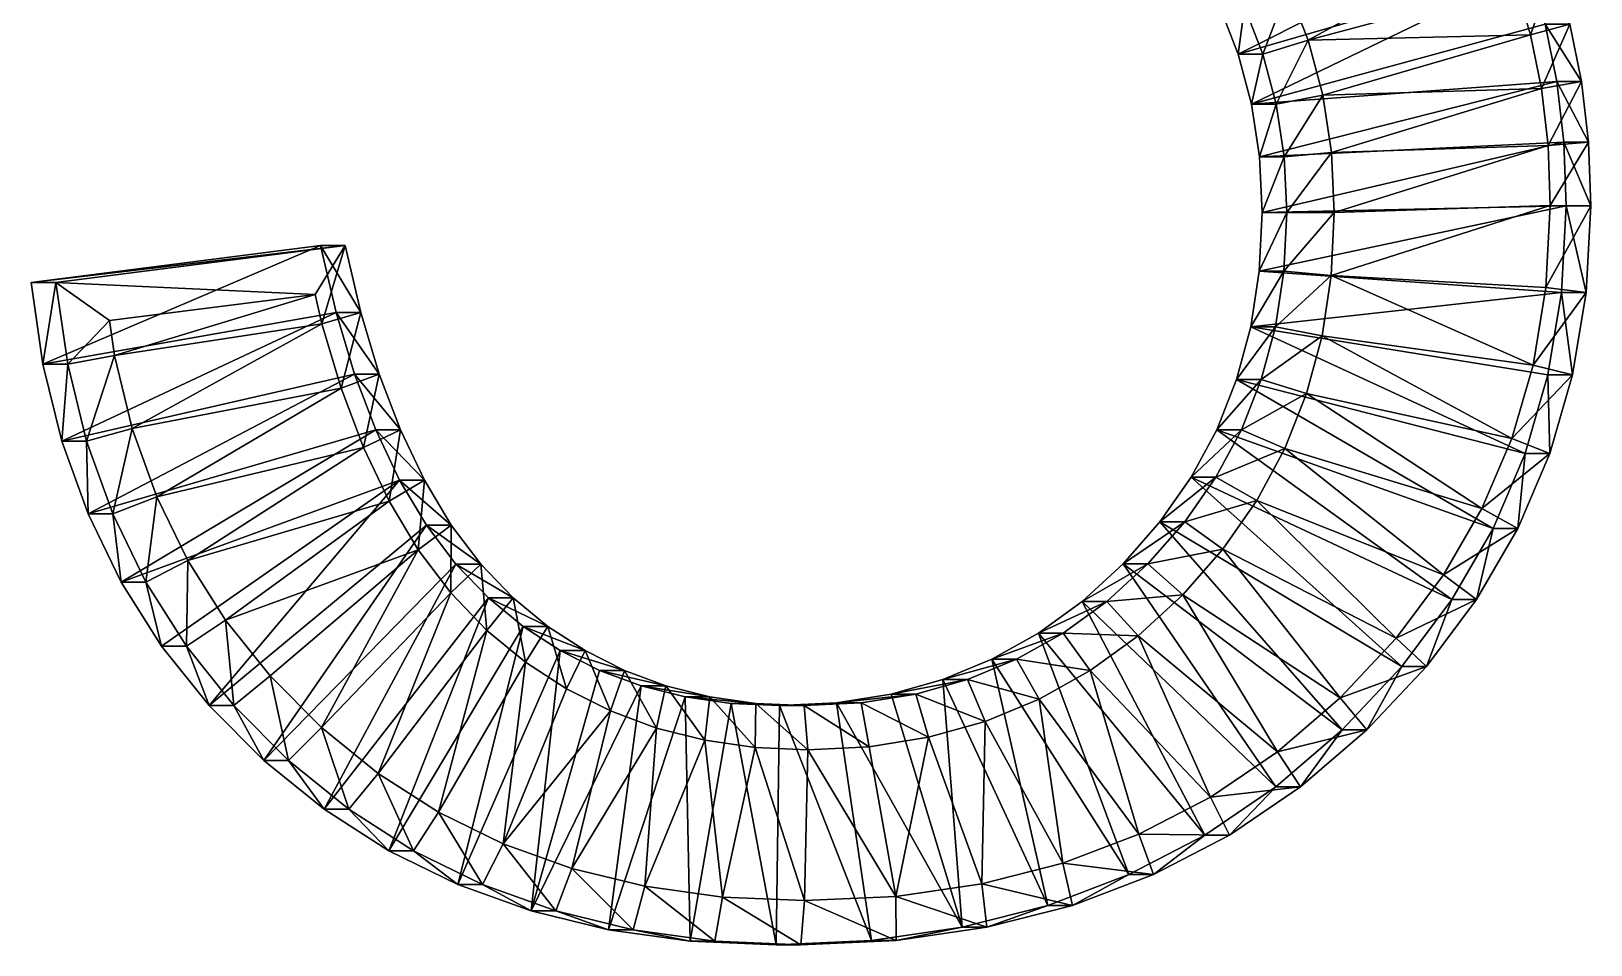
# Model space of a CAD drawing. Header units: metres. Extents: x -136 to 55, y -57 to 41.
# Drawn here: x -99.9 to -90.64, y -57.09 to -51.67 of the extents above; entities that cross this region are included whole.
import ezdxf

# ---------------------------------------------------------------- set-up
doc = ezdxf.new("R2010")
doc.units = ezdxf.units.M
doc.layers.get('0').update_dxf_attribs({"true_color": 0x57e057})

msp = doc.modelspace()

# ---------------------------------------------------------------- meshes
at = {"color": 74, "true_color": 0x58b11a}
mesh = msp.add_polyface(dxfattribs=at)
corners = [(-93.8366, -50.4177, -0.1452), (-93.5916, -50.5905, -0.1688), (-93.6901, -50.4177, 1.3762), (-93.4451, -50.5905, 1.3526), (-93.3636, -50.7946, -0.1908), (-93.2171, -50.7946, 1.3307), (-93.1598, -51.023, -0.2104), (-93.0133, -51.023, 1.311), (-92.9873, -51.2683, -0.227), (-92.8408, -51.2683, 1.2944), (-92.8462, -51.5307, -0.2406), (-92.6997, -51.5307, 1.2808), (-92.7365, -51.81, -0.2512), (-92.59, -51.81, 1.2703), (-92.6581, -52.1062, -0.2587), (-92.5116, -52.1062, 1.2627), (-92.6111, -52.4195, -0.2632), (-92.4646, -52.4195, 1.2582), (-93.6901, -50.4177, 1.3762), (-93.4451, -50.5905, 1.3526), (-93.2171, -50.7946, 1.3307), (-93.0133, -51.023, 1.311), (-92.8408, -51.2683, 1.2944), (-92.6997, -51.5307, 1.2808), (-92.59, -51.81, 1.2703), (-92.5116, -52.1062, 1.2627), (-92.4646, -52.4195, 1.2582), (-93.5321, -50.1943, 1.5804), (-93.2619, -50.3848, 1.5543), (-93.0117, -50.6088, 1.5302), (-92.7881, -50.8594, 1.5087), (-92.5979, -51.13, 1.4904), (-92.4419, -51.4199, 1.4754), (-92.3209, -51.7279, 1.4637), (-92.1357, -50.0069, 1.4459), (-91.9036, -49.9863, -0.3314), (-92.1543, -49.7913, -0.3072)]
mesh.append_faces([[corners[k] for k in face] for face in [(6, 35, 8), (4, 36, 6)]], dxfattribs={"vtx0": -1, "vtx1": -1, "color": 74})
mesh.append_faces([[corners[k] for k in face] for face in [(0, 1, 2), (1, 4, 3), (4, 6, 5), (6, 8, 7), (8, 10, 9), (10, 12, 11), (12, 14, 13), (14, 16, 15), (2, 3, 18), (3, 5, 19), (5, 7, 20), (7, 9, 21), (9, 11, 22), (11, 13, 23), (13, 15, 24), (15, 17, 25), (18, 19, 27), (19, 20, 28), (20, 21, 29), (21, 22, 30), (22, 23, 31), (23, 24, 32), (24, 25, 33)]], dxfattribs={"vtx1": -1, "color": 74})
mesh.append_faces([[corners[k] for k in face] for face in [(29, 30, 34)]], dxfattribs={"vtx1": -1, "vtx2": -1, "color": 74})
mesh.append_faces([[corners[k] for k in face] for face in [(1, 3, 2), (4, 5, 3), (6, 7, 5), (8, 9, 7), (10, 11, 9), (12, 13, 11), (14, 15, 13), (16, 17, 15), (3, 19, 18), (5, 20, 19), (7, 21, 20), (9, 22, 21), (11, 23, 22), (13, 24, 23), (15, 25, 24), (17, 26, 25), (19, 28, 27), (20, 29, 28), (21, 30, 29), (22, 31, 30), (23, 32, 31)]], dxfattribs={"vtx2": -1, "color": 74})
mesh = msp.add_polyface(dxfattribs=at)
corners = [(-96.5216, -50.2162, 0.1133), (-96.3205, -50.1655, 0.0939), (-96.3751, -50.2162, 1.6347), (-96.174, -50.1655, 1.6154), (-96.1291, -50.1226, 0.0755), (-94.3778, -50.1665, -0.0931), (-94.0987, -50.2764, -0.12), (-94.2313, -50.1665, 1.4283), (-97.378, -54.836, 0.1958), (-97.2315, -54.836, 1.7172), (-97.0395, -55.0353, 1.6987), (-97.5534, -54.6036, 0.2127), (-97.4069, -54.6036, 1.7341), (-97.7122, -54.3381, 0.228), (-97.5657, -54.3381, 1.7494), (-97.8544, -54.0396, 0.2416), (-97.7079, -54.0396, 1.7631), (-97.9799, -53.708, 0.2537), (-97.8335, -53.708, 1.7752), (-98.0889, -53.3433, 0.2642), (-97.9424, -53.3433, 1.7857), (-98.1812, -52.9456, 0.2731), (-98.0347, -52.9456, 1.7945), (-96.3751, -50.2162, 1.6347), (-96.174, -50.1655, 1.6154), (-95.9826, -50.1226, 1.5969), (-97.2315, -54.836, 1.7172), (-97.0395, -55.0353, 1.6987), (-97.4069, -54.6036, 1.7341), (-97.5657, -54.3381, 1.7494), (-97.7079, -54.0396, 1.7631), (-97.8335, -53.708, 1.7752), (-97.9424, -53.3433, 1.7857), (-98.0347, -52.9456, 1.7945), (-97.4089, -55.0069, 1.9536), (-97.6023, -54.7507, 1.9723), (-97.7747, -54.4624, 1.9889), (-97.9269, -54.1429, 2.0035), (-98.0596, -53.7924, 2.0163), (-98.1736, -53.4108, 2.0273), (-98.2144, -53.2352, 2.0312), (-98.9685, -54.8148, 2.1038), (-98.7445, -55.169, 2.0823), (-98.8423, -55.6741, 0.3368)]
mesh.append_faces([[corners[k] for k in face] for face in [(11, 43, 13)]], dxfattribs={"vtx0": -1, "vtx1": -1, "color": 74})
mesh.append_faces([[corners[k] for k in face] for face in [(0, 1, 2), (1, 4, 3), (5, 6, 7), (8, 11, 9), (11, 13, 12), (13, 15, 14), (15, 17, 16), (17, 19, 18), (19, 21, 20), (2, 3, 23), (3, 25, 24), (9, 12, 26), (12, 14, 28), (14, 16, 29), (16, 18, 30), (18, 20, 31), (20, 22, 32), (26, 28, 34), (28, 29, 35), (29, 30, 36), (30, 31, 37), (31, 32, 38), (32, 33, 39)]], dxfattribs={"vtx1": -1, "color": 74})
mesh.append_faces([[corners[k] for k in face] for face in [(36, 37, 41), (35, 36, 42)]], dxfattribs={"vtx1": -1, "vtx2": -1, "color": 74})
mesh.append_faces([[corners[k] for k in face] for face in [(1, 3, 2), (8, 9, 10), (11, 12, 9), (13, 14, 12), (15, 16, 14), (17, 18, 16), (19, 20, 18), (21, 22, 20), (3, 24, 23), (9, 26, 27), (12, 28, 26), (14, 29, 28), (16, 30, 29), (18, 31, 30), (20, 32, 31), (22, 33, 32), (28, 35, 34), (29, 36, 35), (30, 37, 36), (31, 38, 37), (32, 39, 38), (33, 40, 39)]], dxfattribs={"vtx2": -1, "color": 74})
mesh = msp.add_polyface(dxfattribs=at)
corners = [(-90.8053, -52.3323, -0.4371), (-90.6588, -52.3323, 1.0843), (-90.6449, -52.7105, 1.083), (-90.8468, -51.9726, -0.4331), (-90.7003, -51.9726, 1.0883), (-90.9161, -51.6314, -0.4264), (-90.7696, -51.6314, 1.095), (-91.0131, -51.3087, -0.4171), (-90.8666, -51.3087, 1.1043), (-91.1378, -51.0046, -0.4051), (-90.9913, -51.0046, 1.1163), (-90.6588, -52.3323, 1.0843), (-90.6449, -52.7105, 1.083), (-90.7003, -51.9726, 1.0883), (-90.7696, -51.6314, 1.095), (-90.8666, -51.3087, 1.1043), (-90.9913, -51.0046, 1.1163), (-90.8981, -52.3523, 1.3267), (-90.9372, -52.014, 1.3305), (-91.0018, -51.6956, 1.3367), (-91.0917, -51.3967, 1.3454), (-91.2065, -51.1166, 1.3564), (-92.59, -51.81, 1.2703), (-92.3209, -51.7279, 1.4637), (-92.4419, -51.4199, 1.4754), (-92.5116, -52.1062, 1.2627), (-92.2349, -52.0529, 1.4554), (-92.4646, -52.4195, 1.2582), (-92.1838, -52.3937, 1.4505), (-91.3463, -50.8546, 1.3699), (-92.6111, -52.4195, -0.2632), (-92.6581, -52.1062, -0.2587), (-92.7365, -51.81, -0.2512), (-92.8462, -51.5307, -0.2406), (-91.2902, -50.7189, -0.3904), (-92.9873, -51.2683, -0.227), (-91.4703, -50.4518, -0.3731)]
mesh.append_faces([[corners[k] for k in face] for face in [(31, 3, 30), (32, 7, 31), (33, 9, 32), (35, 36, 33)]], dxfattribs={"vtx0": -1, "vtx1": -1, "color": 74})
mesh.append_faces([[corners[k] for k in face] for face in [(28, 17, 18), (26, 18, 19), (23, 19, 20), (23, 20, 21), (24, 21, 29), (30, 3, 0), (31, 5, 3), (31, 7, 5), (32, 9, 7), (33, 34, 9)]], dxfattribs={"vtx0": -1, "vtx2": -1, "color": 74})
mesh.append_faces([[corners[k] for k in face] for face in [(0, 3, 1), (3, 5, 4), (5, 7, 6), (7, 9, 8), (1, 4, 11), (4, 6, 13), (6, 8, 14), (8, 10, 15), (11, 13, 17), (13, 14, 18), (14, 15, 19), (15, 16, 20), (25, 27, 26)]], dxfattribs={"vtx1": -1, "color": 74})
mesh.append_faces([[corners[k] for k in face] for face in [(26, 28, 18), (23, 26, 19), (24, 23, 21)]], dxfattribs={"vtx1": -1, "vtx2": -1, "color": 74})
mesh.append_faces([[corners[k] for k in face] for face in [(0, 1, 2), (3, 4, 1), (5, 6, 4), (7, 8, 6), (9, 10, 8), (1, 11, 12), (4, 13, 11), (6, 14, 13), (8, 15, 14), (10, 16, 15), (13, 18, 17), (14, 19, 18), (15, 20, 19), (16, 21, 20), (22, 23, 24), (25, 26, 23), (27, 28, 26)]], dxfattribs={"vtx2": -1, "color": 74})
mesh = msp.add_polyface(dxfattribs=at)
corners = [(-91.2251, -54.6238, -0.3967), (-91.0353, -54.1797, -0.415), (-91.0786, -54.6238, 1.1247), (-90.8888, -54.1797, 1.1065), (-90.8998, -53.7128, -0.428), (-90.7533, -53.7128, 1.0934), (-90.8185, -53.2231, -0.4358), (-90.672, -53.2231, 1.0856), (-90.7914, -52.7105, -0.4384), (-90.6449, -52.7105, 1.083), (-90.8053, -52.3323, -0.4371), (-91.0786, -54.6238, 1.1247), (-90.8888, -54.1797, 1.1065), (-90.7533, -53.7128, 1.0934), (-90.672, -53.2231, 1.0856), (-90.6449, -52.7105, 1.083), (-90.6588, -52.3323, 1.0843), (-91.2911, -54.5059, 1.3646), (-91.1139, -54.0911, 1.3475), (-90.9871, -53.6544, 1.3353), (-90.9108, -53.1945, 1.3279), (-90.8851, -52.7084, 1.3255), (-90.6588, -52.3323, 1.0843), (-90.8981, -52.3523, 1.3267), (-92.4605, -54.1499, 1.4772), (-91.5193, -54.9001, 1.3865), (-92.3315, -53.8238, 1.4647), (-92.2397, -53.4811, 1.4559), (-92.185, -53.1229, 1.4506), (-92.1669, -52.7499, 1.4489), (-92.1838, -52.3937, 1.4505), (-92.8646, -54.0388, -0.2388), (-91.469, -55.0451, -0.3732), (-92.7468, -53.7411, -0.2502), (-92.6627, -53.427, -0.2583), (-92.6122, -53.0966, -0.2631), (-92.5954, -52.7498, -0.2647), (-92.6111, -52.4195, -0.2632)]
mesh.append_faces([[corners[k] for k in face] for face in [(35, 6, 34), (36, 8, 35), (37, 10, 36)]], dxfattribs={"vtx0": -1, "vtx1": -1, "color": 74})
mesh.append_faces([[corners[k] for k in face] for face in [(24, 25, 17), (26, 17, 18), (27, 18, 19), (28, 19, 20), (28, 20, 21), (29, 21, 23), (31, 0, 32), (33, 1, 0), (34, 4, 1), (34, 6, 4), (35, 8, 6), (36, 10, 8)]], dxfattribs={"vtx0": -1, "vtx2": -1, "color": 74})
mesh.append_faces([[corners[k] for k in face] for face in [(0, 1, 2), (1, 4, 3), (4, 6, 5), (6, 8, 7), (8, 10, 9), (2, 3, 11), (3, 5, 12), (5, 7, 13), (7, 9, 14), (9, 16, 15), (11, 12, 17), (12, 13, 18), (13, 14, 19), (14, 15, 20), (15, 22, 21)]], dxfattribs={"vtx1": -1, "color": 74})
mesh.append_faces([[corners[k] for k in face] for face in [(26, 24, 17), (27, 26, 18), (28, 27, 19), (29, 28, 21), (30, 29, 23)]], dxfattribs={"vtx1": -1, "vtx2": -1, "color": 74})
mesh.append_faces([[corners[k] for k in face] for face in [(1, 3, 2), (4, 5, 3), (6, 7, 5), (8, 9, 7), (3, 12, 11), (5, 13, 12), (7, 14, 13), (9, 15, 14), (12, 18, 17), (13, 19, 18), (14, 20, 19), (15, 21, 20), (22, 23, 21)]], dxfattribs={"vtx2": -1, "color": 74})
mesh = msp.add_polyface(dxfattribs=at)
corners = [(-92.6111, -52.4195, -0.2632), (-92.5954, -52.7498, -0.2647), (-92.4646, -52.4195, 1.2582), (-92.4489, -52.7498, 1.2567), (-92.6122, -53.0966, -0.2631), (-92.4657, -53.0966, 1.2583), (-92.6627, -53.427, -0.2583), (-92.5162, -53.427, 1.2632), (-92.7468, -53.7411, -0.2502), (-92.6003, -53.7411, 1.2713), (-92.8646, -54.0388, -0.2388), (-92.7181, -54.0388, 1.2826), (-93.016, -54.3201, -0.2242), (-92.8695, -54.3201, 1.2972), (-93.2011, -54.5851, -0.2064), (-93.0546, -54.5851, 1.315), (-92.4646, -52.4195, 1.2582), (-92.4489, -52.7498, 1.2567), (-92.4657, -53.0966, 1.2583), (-92.5162, -53.427, 1.2632), (-92.6003, -53.7411, 1.2713), (-92.7181, -54.0388, 1.2826), (-92.8695, -54.3201, 1.2972), (-93.0546, -54.5851, 1.315), (-93.2733, -54.8337, 1.3361), (-92.1838, -52.3937, 1.4505), (-92.1669, -52.7499, 1.4489), (-92.185, -53.1229, 1.4506), (-92.2397, -53.4811, 1.4559), (-92.3315, -53.8238, 1.4647), (-92.4605, -54.1499, 1.4772), (-92.6264, -54.4582, 1.4931), (-92.8286, -54.7476, 1.5126), (-91.5193, -54.9001, 1.3865), (-91.469, -55.0451, -0.3732), (-91.2251, -54.6238, -0.3967), (-91.0353, -54.1797, -0.415)]
mesh.append_faces([[corners[k] for k in face] for face in [(10, 34, 12), (8, 35, 10), (6, 36, 8)]], dxfattribs={"vtx0": -1, "vtx1": -1, "color": 74})
mesh.append_faces([[corners[k] for k in face] for face in [(0, 1, 2), (1, 4, 3), (4, 6, 5), (6, 8, 7), (8, 10, 9), (10, 12, 11), (12, 14, 13), (2, 3, 16), (3, 5, 17), (5, 7, 18), (7, 9, 19), (9, 11, 20), (11, 13, 21), (13, 15, 22), (15, 24, 23), (16, 17, 25), (17, 18, 26), (18, 19, 27), (19, 20, 28), (20, 21, 29), (21, 22, 30), (22, 23, 31)]], dxfattribs={"vtx1": -1, "color": 74})
mesh.append_faces([[corners[k] for k in face] for face in [(30, 31, 33)]], dxfattribs={"vtx1": -1, "vtx2": -1, "color": 74})
mesh.append_faces([[corners[k] for k in face] for face in [(1, 3, 2), (4, 5, 3), (6, 7, 5), (8, 9, 7), (10, 11, 9), (12, 13, 11), (14, 15, 13), (3, 17, 16), (5, 18, 17), (7, 19, 18), (9, 20, 19), (11, 21, 20), (13, 22, 21), (15, 23, 22), (17, 26, 25), (18, 27, 26), (19, 28, 27), (20, 29, 28), (21, 30, 29), (22, 31, 30), (23, 32, 31)]], dxfattribs={"vtx2": -1, "color": 74})
mesh = msp.add_polyface(dxfattribs=at)
corners = [(-99.8283, -53.6484, 0.4317), (-99.7159, -54.1064, 0.4209), (-99.6818, -53.6484, 1.9531), (-99.5694, -54.1064, 1.9423), (-99.5611, -54.5379, 0.406), (-99.4146, -54.5379, 1.9274), (-99.3639, -54.9431, 0.387), (-99.2174, -54.9431, 1.9084), (-98.1812, -52.9456, 0.2731), (-99.8983, -53.1639, 0.4384), (-98.0347, -52.9456, 1.7945), (-99.7518, -53.1639, 1.9599), (-99.6818, -53.6484, 1.9531), (-99.5694, -54.1064, 1.9423), (-99.4146, -54.5379, 1.9274), (-99.2174, -54.9431, 1.9084), (-98.0347, -52.9456, 1.7945), (-99.7518, -53.1639, 1.9599), (-99.4046, -53.5981, 2.1458), (-99.2985, -54.0304, 2.1356), (-99.1531, -54.4357, 2.1216), (-98.9685, -54.8148, 2.1038), (-98.2144, -53.2352, 2.0312), (-99.4346, -53.3904, 2.1487), (-98.1736, -53.4108, 2.0273), (-98.0596, -53.7924, 2.0163), (-97.9269, -54.1429, 2.0035), (-97.7747, -54.4624, 1.9889), (-98.7445, -55.169, 2.0823), (-98.0889, -53.3433, 0.2642), (-97.9799, -53.708, 0.2537), (-97.8544, -54.0396, 0.2416), (-97.7122, -54.3381, 0.228), (-99.1243, -55.3218, 0.3639)]
mesh.append_faces([[corners[k] for k in face] for face in [(8, 0, 9)]], dxfattribs={"vtx0": -1, "color": 74})
mesh.append_faces([[corners[k] for k in face] for face in [(29, 0, 8), (30, 1, 29), (31, 4, 30), (32, 6, 31)]], dxfattribs={"vtx0": -1, "vtx1": -1, "color": 74})
mesh.append_faces([[corners[k] for k in face] for face in [(24, 18, 19), (25, 19, 20), (26, 20, 21), (27, 21, 28), (29, 1, 0), (30, 4, 1), (31, 6, 4), (32, 33, 6)]], dxfattribs={"vtx0": -1, "vtx2": -1, "color": 74})
mesh.append_faces([[corners[k] for k in face] for face in [(0, 1, 2), (1, 4, 3), (4, 6, 5), (8, 9, 10), (9, 0, 11), (2, 3, 12), (3, 5, 13), (5, 7, 14), (10, 11, 16), (11, 2, 17), (12, 13, 18), (13, 14, 19), (14, 15, 20), (16, 17, 22), (17, 12, 23)]], dxfattribs={"vtx1": -1, "color": 74})
mesh.append_faces([[corners[k] for k in face] for face in [(24, 22, 18), (25, 24, 19), (26, 25, 20)]], dxfattribs={"vtx1": -1, "vtx2": -1, "color": 74})
mesh.append_faces([[corners[k] for k in face] for face in [(1, 3, 2), (4, 5, 3), (6, 7, 5), (9, 11, 10), (0, 2, 11), (3, 13, 12), (5, 14, 13), (7, 15, 14), (11, 17, 16), (2, 12, 17), (13, 19, 18), (14, 20, 19), (15, 21, 20), (17, 23, 22), (12, 18, 23), (22, 23, 18)]], dxfattribs={"vtx2": -1, "color": 74})
mesh = msp.add_polyface(dxfattribs=at)
corners = [(-99.3639, -54.9431, 0.387), (-99.1243, -55.3218, 0.3639), (-99.2174, -54.9431, 1.9084), (-98.9778, -55.3218, 1.8854), (-98.8423, -55.6741, 0.3368), (-98.6958, -55.6741, 1.8582), (-98.518, -56, 0.3055), (-98.3715, -56, 1.827), (-98.1597, -56.2903, 0.271), (-98.0132, -56.2903, 1.7925), (-97.7761, -56.536, 0.2341), (-97.6296, -56.536, 1.7555), (-97.3671, -56.737, 0.1947), (-97.2206, -56.737, 1.7162), (-99.2174, -54.9431, 1.9084), (-98.9778, -55.3218, 1.8854), (-98.6958, -55.6741, 1.8582), (-98.3715, -56, 1.827), (-98.0132, -56.2903, 1.7925), (-97.6296, -56.536, 1.7555), (-98.9685, -54.8148, 2.1038), (-98.7445, -55.169, 2.0823), (-98.4805, -55.4988, 2.0568), (-98.1759, -55.8048, 2.0275), (-97.8398, -56.0772, 1.9951), (-97.4809, -56.3071, 1.9606), (-97.2206, -56.737, 1.7162), (-97.6023, -54.7507, 1.9723), (-97.4089, -55.0069, 1.9536), (-97.1954, -55.2286, 1.9331), (-97.7122, -54.3381, 0.228), (-97.5534, -54.6036, 0.2127), (-97.378, -54.836, 0.1958), (-97.186, -55.0353, 0.1773), (-96.9791, -55.205, 0.1574)]
mesh.append_faces([[corners[k] for k in face] for face in [(32, 6, 31), (33, 8, 32)]], dxfattribs={"vtx0": -1, "vtx1": -1, "color": 74})
mesh.append_faces([[corners[k] for k in face] for face in [(27, 21, 22), (27, 22, 23), (28, 23, 24), (29, 24, 25), (30, 4, 1), (31, 6, 4), (32, 8, 6), (33, 10, 8), (34, 12, 10)]], dxfattribs={"vtx0": -1, "vtx2": -1, "color": 74})
mesh.append_faces([[corners[k] for k in face] for face in [(0, 1, 2), (1, 4, 3), (4, 6, 5), (6, 8, 7), (8, 10, 9), (10, 12, 11), (2, 3, 14), (3, 5, 15), (5, 7, 16), (7, 9, 17), (9, 11, 18), (11, 13, 19), (14, 15, 20), (15, 16, 21), (16, 17, 22), (17, 18, 23), (18, 19, 24), (19, 26, 25)]], dxfattribs={"vtx1": -1, "color": 74})
mesh.append_faces([[corners[k] for k in face] for face in [(28, 27, 23), (29, 28, 24)]], dxfattribs={"vtx1": -1, "vtx2": -1, "color": 74})
mesh.append_faces([[corners[k] for k in face] for face in [(1, 3, 2), (4, 5, 3), (6, 7, 5), (8, 9, 7), (10, 11, 9), (12, 13, 11), (3, 15, 14), (5, 16, 15), (7, 17, 16), (9, 18, 17), (11, 19, 18), (15, 21, 20), (16, 22, 21), (17, 23, 22), (18, 24, 23), (19, 25, 24)]], dxfattribs={"vtx2": -1, "color": 74})
mesh = msp.add_polyface(dxfattribs=at)
corners = [(-92.9356, -56.4438, -0.232), (-92.7891, -56.4438, 1.2895), (-93.2402, -56.678, 1.3329), (-92.5132, -56.1576, -0.2727), (-92.3667, -56.1576, 1.2488), (-92.1194, -55.8193, -0.3106), (-91.973, -55.8193, 1.2109), (-91.7671, -55.4436, -0.3445), (-91.6206, -55.4436, 1.1769), (-91.469, -55.0451, -0.3732), (-91.3225, -55.0451, 1.1482), (-91.2251, -54.6238, -0.3967), (-91.0786, -54.6238, 1.1247), (-92.7891, -56.4438, 1.2895), (-93.2402, -56.678, 1.3329), (-92.3667, -56.1576, 1.2488), (-91.973, -55.8193, 1.2109), (-91.6206, -55.4436, 1.1769), (-91.3225, -55.0451, 1.1482), (-91.0786, -54.6238, 1.1247), (-92.9015, -56.218, 1.5196), (-93.3256, -56.4382, 1.5605), (-92.504, -55.9487, 1.4814), (-92.1322, -55.6293, 1.4456), (-91.7995, -55.2746, 1.4135), (-91.5193, -54.9001, 1.3865), (-91.2911, -54.5059, 1.3646), (-93.0546, -54.5851, 1.315), (-93.2733, -54.8337, 1.3361), (-92.8286, -54.7476, 1.5126), (-93.0662, -55.0177, 1.5355), (-93.3309, -55.2604, 1.561), (-92.6264, -54.4582, 1.4931), (-93.6633, -55.0569, -0.1619), (-93.4198, -54.8337, -0.1854), (-93.2011, -54.5851, -0.2064), (-93.016, -54.3201, -0.2242)]
mesh.append_faces([[corners[k] for k in face] for face in [(35, 5, 34), (36, 7, 35)]], dxfattribs={"vtx0": -1, "vtx1": -1, "color": 74})
mesh.append_faces([[corners[k] for k in face] for face in [(31, 20, 22), (30, 22, 23), (29, 23, 24), (32, 24, 25), (33, 3, 0), (34, 5, 3), (35, 7, 5), (36, 9, 7)]], dxfattribs={"vtx0": -1, "vtx2": -1, "color": 74})
mesh.append_faces([[corners[k] for k in face] for face in [(0, 3, 1), (3, 5, 4), (5, 7, 6), (7, 9, 8), (9, 11, 10), (1, 4, 13), (4, 6, 15), (6, 8, 16), (8, 10, 17), (10, 12, 18), (13, 15, 20), (15, 16, 22), (16, 17, 23), (17, 18, 24), (18, 19, 25), (27, 28, 29)]], dxfattribs={"vtx1": -1, "color": 74})
mesh.append_faces([[corners[k] for k in face] for face in [(30, 31, 22), (29, 30, 23), (32, 29, 24)]], dxfattribs={"vtx1": -1, "vtx2": -1, "color": 74})
mesh.append_faces([[corners[k] for k in face] for face in [(0, 1, 2), (3, 4, 1), (5, 6, 4), (7, 8, 6), (9, 10, 8), (11, 12, 10), (1, 13, 14), (4, 15, 13), (6, 16, 15), (8, 17, 16), (10, 18, 17), (12, 19, 18), (13, 20, 21), (15, 22, 20), (16, 23, 22), (17, 24, 23), (18, 25, 24), (19, 26, 25), (28, 30, 29)]], dxfattribs={"vtx2": -1, "color": 74})
mesh = msp.add_polyface(dxfattribs=at)
corners = [(-93.8665, -56.8601, -0.1424), (-93.72, -56.8601, 1.3791), (-94.2284, -56.9902, 1.428), (-93.3867, -56.678, -0.1885), (-93.2402, -56.678, 1.3329), (-92.9356, -56.4438, -0.232), (-93.2011, -54.5851, -0.2064), (-93.4198, -54.8337, -0.1854), (-93.0546, -54.5851, 1.315), (-93.2733, -54.8337, 1.3361), (-93.6633, -55.0569, -0.1619), (-93.5168, -55.0569, 1.3595), (-93.9228, -55.2457, -0.1369), (-93.7763, -55.2457, 1.3845), (-94.1982, -55.4003, -0.1104), (-94.0517, -55.4003, 1.411), (-94.2284, -56.9902, 1.428), (-93.72, -56.8601, 1.3791), (-93.2402, -56.678, 1.3329), (-92.7891, -56.4438, 1.2895), (-93.2733, -54.8337, 1.3361), (-93.0546, -54.5851, 1.315), (-93.5168, -55.0569, 1.3595), (-93.7763, -55.2457, 1.3845), (-94.0517, -55.4003, 1.411), (-94.2584, -56.7329, 1.6503), (-93.7776, -56.6098, 1.604), (-93.3256, -56.4382, 1.5605), (-92.7891, -56.4438, 1.2895), (-93.0662, -55.0177, 1.5355), (-93.3309, -55.2604, 1.561), (-93.6148, -55.467, 1.5883), (-93.9172, -55.6367, 1.6174), (-94.343, -55.5205, 1.4391), (-94.2373, -55.7687, 1.6483), (-92.9015, -56.218, 1.5196), (-92.5132, -56.1576, -0.2727)]
mesh.append_faces([[corners[k] for k in face] for face in [(12, 3, 14), (10, 5, 12), (7, 36, 10)]], dxfattribs={"vtx0": -1, "vtx1": -1, "color": 74})
mesh.append_faces([[corners[k] for k in face] for face in [(34, 25, 26), (32, 26, 27), (31, 27, 35), (14, 3, 0), (12, 5, 3)]], dxfattribs={"vtx0": -1, "vtx2": -1, "color": 74})
mesh.append_faces([[corners[k] for k in face] for face in [(0, 3, 1), (3, 5, 4), (6, 7, 8), (7, 10, 9), (10, 12, 11), (12, 14, 13), (2, 1, 16), (1, 4, 17), (4, 19, 18), (9, 11, 20), (11, 13, 22), (13, 15, 23), (16, 17, 25), (17, 18, 26), (18, 28, 27), (20, 22, 29), (22, 23, 30), (23, 24, 31), (24, 33, 32)]], dxfattribs={"vtx1": -1, "color": 74})
mesh.append_faces([[corners[k] for k in face] for face in [(32, 34, 26), (31, 32, 27), (30, 31, 35)]], dxfattribs={"vtx1": -1, "vtx2": -1, "color": 74})
mesh.append_faces([[corners[k] for k in face] for face in [(0, 1, 2), (3, 4, 1), (7, 9, 8), (10, 11, 9), (12, 13, 11), (14, 15, 13), (1, 17, 16), (4, 18, 17), (9, 20, 21), (11, 22, 20), (13, 23, 22), (15, 24, 23), (17, 26, 25), (18, 27, 26), (22, 30, 29), (23, 31, 30), (24, 32, 31)]], dxfattribs={"vtx2": -1, "color": 74})
mesh = msp.add_polyface(dxfattribs=at)
corners = [(-97.3671, -56.737, 0.1947), (-96.9328, -56.8933, 0.1529), (-97.2206, -56.737, 1.7162), (-96.7863, -56.8933, 1.6743), (-96.4731, -57.005, 0.1086), (-96.3266, -57.005, 1.6301), (-96.5255, -55.4661, 0.1137), (-96.7589, -55.3486, 0.1362), (-96.379, -55.4661, 1.6351), (-96.6124, -55.3486, 1.6576), (-96.9791, -55.205, 0.1574), (-96.8326, -55.205, 1.6788), (-97.186, -55.0353, 0.1773), (-97.0395, -55.0353, 1.6987), (-97.378, -54.836, 0.1958), (-97.2206, -56.737, 1.7162), (-97.6296, -56.536, 1.7555), (-96.7863, -56.8933, 1.6743), (-96.3266, -57.005, 1.6301), (-96.379, -55.4661, 1.6351), (-96.6124, -55.3486, 1.6576), (-96.8326, -55.205, 1.6788), (-97.0395, -55.0353, 1.6987), (-97.2315, -54.836, 1.7172), (-97.0981, -56.4952, 1.9237), (-97.4809, -56.3071, 1.9606), (-96.6905, -56.6419, 1.8845), (-96.2571, -56.7472, 1.8427), (-96.4619, -55.7069, 1.8625), (-96.7213, -55.5763, 1.8874), (-96.9656, -55.417, 1.911), (-97.1954, -55.2286, 1.9331), (-97.2315, -54.836, 1.7172), (-97.4089, -55.0069, 1.9536), (-96.1883, -55.8083, 1.8361), (-97.7761, -56.536, 0.2341), (-96.2788, -55.5575, 0.0899)]
mesh.append_faces([[corners[k] for k in face] for face in [(10, 35, 12), (7, 0, 10), (6, 1, 7), (36, 1, 6)]], dxfattribs={"vtx0": -1, "vtx1": -1, "color": 74})
mesh.append_faces([[corners[k] for k in face] for face in [(30, 25, 24), (28, 24, 26), (7, 1, 0), (36, 4, 1)]], dxfattribs={"vtx0": -1, "vtx2": -1, "color": 74})
mesh.append_faces([[corners[k] for k in face] for face in [(0, 1, 2), (1, 4, 3), (6, 7, 8), (7, 10, 9), (10, 12, 11), (12, 14, 13), (2, 3, 15), (3, 5, 17), (8, 9, 19), (9, 11, 20), (11, 13, 21), (13, 23, 22), (15, 17, 24), (17, 18, 26), (19, 20, 28), (20, 21, 29), (21, 22, 30), (22, 32, 31)]], dxfattribs={"vtx1": -1, "color": 74})
mesh.append_faces([[corners[k] for k in face] for face in [(30, 31, 25), (29, 30, 24), (28, 29, 24), (34, 28, 26)]], dxfattribs={"vtx1": -1, "vtx2": -1, "color": 74})
mesh.append_faces([[corners[k] for k in face] for face in [(1, 3, 2), (4, 5, 3), (7, 9, 8), (10, 11, 9), (12, 13, 11), (2, 15, 16), (3, 17, 15), (5, 18, 17), (9, 20, 19), (11, 21, 20), (13, 22, 21), (15, 24, 25), (17, 26, 24), (18, 27, 26), (20, 29, 28), (21, 30, 29), (22, 31, 30), (32, 33, 31)]], dxfattribs={"vtx2": -1, "color": 74})
mesh = msp.add_polyface(dxfattribs=at)
corners = [(-95.4776, -57.0943, 0.0128), (-94.9119, -57.0683, -0.0417), (-95.3311, -57.0943, 1.5342), (-94.7654, -57.0683, 1.4797), (-94.3749, -56.9902, -0.0934), (-94.2284, -56.9902, 1.428), (-93.8665, -56.8601, -0.1424), (-94.1982, -55.4003, -0.1104), (-94.4895, -55.5205, -0.0824), (-94.0517, -55.4003, 1.411), (-94.343, -55.5205, 1.4391), (-94.7968, -55.6063, -0.0528), (-94.6503, -55.6063, 1.4687), (-95.1201, -55.6578, -0.0216), (-94.9736, -55.6578, 1.4998), (-95.4593, -55.675, 0.011), (-95.3128, -55.675, 1.5325), (-95.3311, -57.0943, 1.5342), (-94.7654, -57.0683, 1.4797), (-94.2284, -56.9902, 1.428), (-94.0517, -55.4003, 1.411), (-94.343, -55.5205, 1.4391), (-94.6503, -55.6063, 1.4687), (-94.9736, -55.6578, 1.4998), (-95.3128, -55.675, 1.5325), (-95.3105, -56.832, 1.7516), (-94.7692, -56.8071, 1.6995), (-94.2584, -56.7329, 1.6503), (-94.2373, -55.7687, 1.6483), (-93.9172, -55.6367, 1.6174), (-94.5739, -55.8628, 1.6807), (-94.9256, -55.9188, 1.7145), (-95.2912, -55.9373, 1.7497)]
mesh.append_faces([[corners[k] for k in face] for face in [(13, 1, 15), (11, 4, 13), (8, 4, 11), (7, 6, 8)]], dxfattribs={"vtx0": -1, "vtx1": -1, "color": 74})
mesh.append_faces([[corners[k] for k in face] for face in [(32, 25, 26), (30, 26, 27), (15, 1, 0), (13, 4, 1), (8, 6, 4)]], dxfattribs={"vtx0": -1, "vtx2": -1, "color": 74})
mesh.append_faces([[corners[k] for k in face] for face in [(0, 1, 2), (1, 4, 3), (4, 6, 5), (7, 8, 9), (8, 11, 10), (11, 13, 12), (13, 15, 14), (2, 3, 17), (3, 5, 18), (9, 10, 20), (10, 12, 21), (12, 14, 22), (14, 16, 23), (17, 18, 25), (18, 19, 26), (21, 22, 28), (22, 23, 30), (23, 24, 31)]], dxfattribs={"vtx1": -1, "color": 74})
mesh.append_faces([[corners[k] for k in face] for face in [(31, 32, 26), (30, 31, 26), (28, 30, 27)]], dxfattribs={"vtx1": -1, "vtx2": -1, "color": 74})
mesh.append_faces([[corners[k] for k in face] for face in [(1, 3, 2), (4, 5, 3), (8, 10, 9), (11, 12, 10), (13, 14, 12), (15, 16, 14), (3, 18, 17), (5, 19, 18), (10, 21, 20), (12, 22, 21), (14, 23, 22), (16, 24, 23), (18, 26, 25), (19, 27, 26), (21, 28, 29), (22, 30, 28), (23, 31, 30), (24, 32, 31)]], dxfattribs={"vtx2": -1, "color": 74})
mesh = msp.add_polyface(dxfattribs=at)
corners = [(-96.4731, -57.005, 0.1086), (-95.988, -57.072, 0.0619), (-96.3266, -57.005, 1.6301), (-95.8415, -57.072, 1.5834), (-95.4776, -57.0943, 0.0128), (-95.3311, -57.0943, 1.5342), (-95.4593, -55.675, 0.011), (-95.7457, -55.6619, 0.0386), (-95.3128, -55.675, 1.5325), (-95.5992, -55.6619, 1.56), (-96.0189, -55.6228, 0.0649), (-95.8724, -55.6228, 1.5863), (-96.2788, -55.5575, 0.0899), (-96.1323, -55.5575, 1.6114), (-96.5255, -55.4661, 0.1137), (-96.379, -55.4661, 1.6351), (-96.3266, -57.005, 1.6301), (-95.8415, -57.072, 1.5834), (-95.3311, -57.0943, 1.5342), (-95.3128, -55.675, 1.5325), (-95.5992, -55.6619, 1.56), (-95.8724, -55.6228, 1.5863), (-96.1323, -55.5575, 1.6114), (-96.379, -55.4661, 1.6351), (-96.2571, -56.7472, 1.8427), (-95.7971, -56.8107, 1.7984), (-95.3105, -56.832, 1.7516), (-95.2912, -55.9373, 1.7497), (-95.6027, -55.9231, 1.7797), (-95.9016, -55.8803, 1.8085), (-96.1883, -55.8083, 1.8361), (-96.4619, -55.7069, 1.8625), (-96.6905, -56.6419, 1.8845)]
mesh.append_faces([[corners[k] for k in face] for face in [(10, 0, 12), (7, 1, 10), (6, 4, 7)]], dxfattribs={"vtx0": -1, "vtx1": -1, "color": 74})
mesh.append_faces([[corners[k] for k in face] for face in [(30, 32, 24), (29, 24, 25), (28, 25, 26), (10, 1, 0), (7, 4, 1)]], dxfattribs={"vtx0": -1, "vtx2": -1, "color": 74})
mesh.append_faces([[corners[k] for k in face] for face in [(0, 1, 2), (1, 4, 3), (6, 7, 8), (7, 10, 9), (10, 12, 11), (12, 14, 13), (2, 3, 16), (3, 5, 17), (8, 9, 19), (9, 11, 20), (11, 13, 21), (13, 15, 22), (16, 17, 24), (17, 18, 25), (19, 20, 27), (20, 21, 28), (21, 22, 29), (22, 23, 30)]], dxfattribs={"vtx1": -1, "color": 74})
mesh.append_faces([[corners[k] for k in face] for face in [(29, 30, 24), (28, 29, 25), (27, 28, 26)]], dxfattribs={"vtx1": -1, "vtx2": -1, "color": 74})
mesh.append_faces([[corners[k] for k in face] for face in [(1, 3, 2), (4, 5, 3), (7, 9, 8), (10, 11, 9), (12, 13, 11), (14, 15, 13), (3, 17, 16), (5, 18, 17), (9, 20, 19), (11, 21, 20), (13, 22, 21), (15, 23, 22), (17, 25, 24), (18, 26, 25), (20, 28, 27), (21, 29, 28), (22, 30, 29), (23, 31, 30)]], dxfattribs={"vtx2": -1, "color": 74})

doc.saveas('drawing.dxf')
